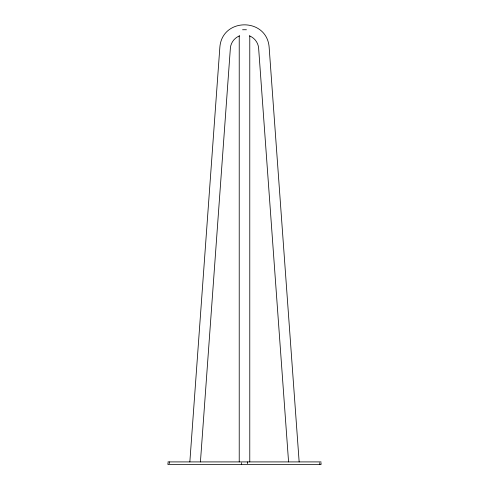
<?xml version="1.0" encoding="UTF-8"?>
<svg xmlns="http://www.w3.org/2000/svg" width="489" height="489" viewBox="0 0 489 489"><rect width="100%" height="100%" fill="white"/><g stroke="black" fill="none" stroke-linecap="round" stroke-linejoin="round"><path stroke-width="0.73" d="M189.848 461.909L219.848 47.384C221.988 17.329 267.012 17.329 269.152 47.384L299.152 461.909M200.429 461.909L230.374 48.148C230.765 42.751 234.445 37.842 239.5 35.917M167.947 461.909L321.053 461.909M249.5 35.917C254.555 37.842 258.235 42.751 258.626 48.148L288.571 461.909M321.053 462.79L321.053 464.55L167.947 464.55L167.947 462.79M319.763 462.79L319.763 464.55M249.775 35.679L249.775 461.909M247.611 461.909L247.611 463.67M241.389 462.79L241.389 464.55M239.225 35.679L239.225 461.909M169.237 461.909L169.237 463.67M242.556 29.768A5.275 0.599 0 0 1 246.444 29.768"/></g></svg>
